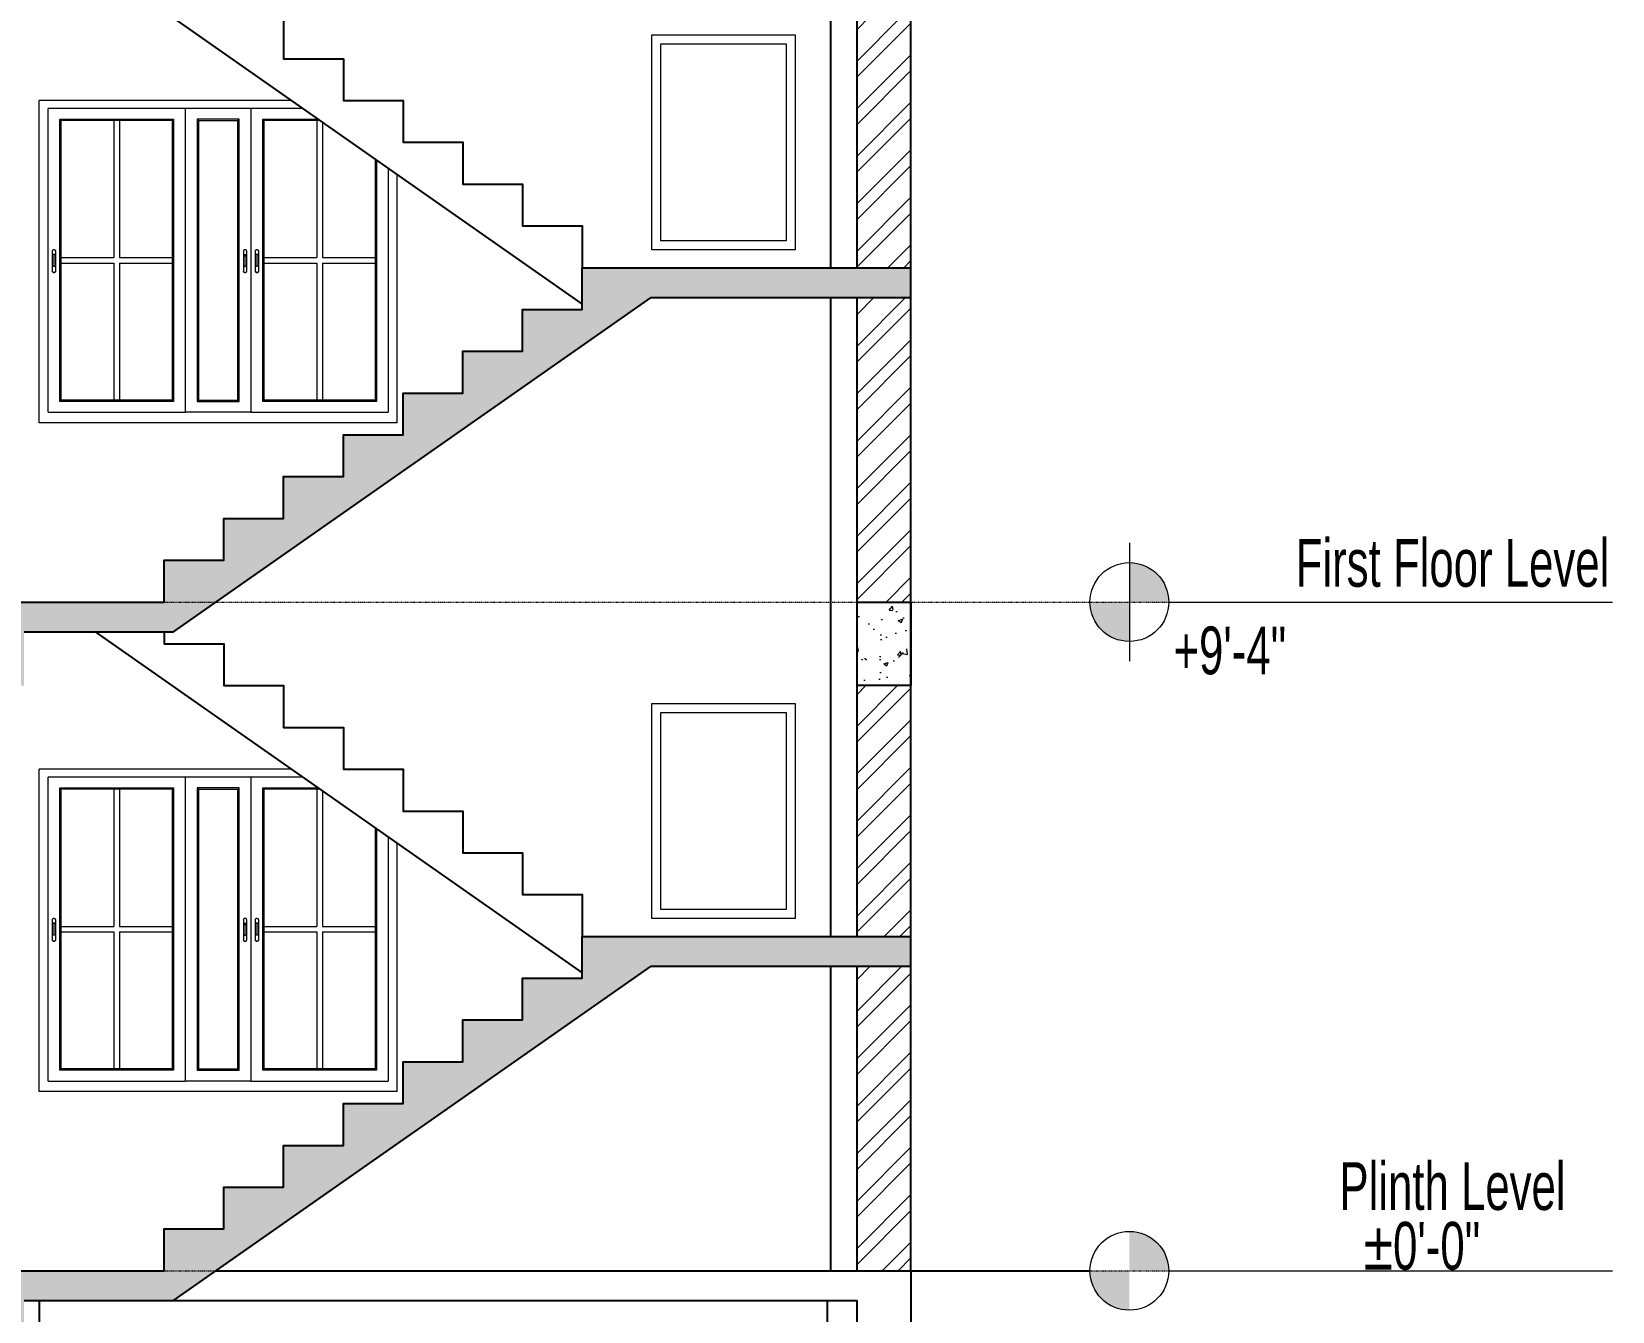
# Model space of a CAD drawing. Header units: inches. Extents: x -10117506 to -5032697, y -6529230 to -3253155.
# Drawn here: x -5057191.5 to -5056926.7, y -3256608.8 to -3256394.5 of the extents above; entities that cross this region are included whole.
import ezdxf

# ---------------------------------------------------------------- set-up
doc = ezdxf.new("R2010")
doc.units = ezdxf.units.IN
doc.header["$LTSCALE"] = 2
doc.header["$MEASUREMENT"] = 0
doc.linetypes.add('ACAD_ISO02W100', pattern=[15, 12, -3])
doc.linetypes.add('CENTER', pattern=[2, 1.25, -0.25, 0.25, -0.25])
doc.layers.get('0').update_dxf_attribs({"linetype": 'CONTINUOUS'})
for name, color, linetype, lineweight in [('Annotate-Bold.w', 187, 'CONTINUOUS', 18), ('Door-Window', 47, 'CONTINUOUS', 15), ('HATCH', 60, 'ACAD_ISO02W100', 13), ('window', 4, 'CONTINUOUS', 13)]:
    doc.layers.add(name, color=color, linetype=linetype, lineweight=lineweight)
doc.styles.add('Arial', font='arial.ttf', dxfattribs={"width": 0.8, "height": 12})
pattern_1 = [(50, (19335.599, 2800.1), (7.172601826, -0.62752135), [0.75, -8.25]), (355, (19335.599, 2800.1), (-1.387513336, 7.521921337), [0.6, -6.6]), (100.45144446, (19336.197, 2800.0476), (5.785088467, 6.89439991), [0.63740192, -7.01142112]), (46.1842, (19335.599, 2802.1), (10.672413307, -1.655192808), [1.125, -12.375]), (96.63563549, (19336.489, 2801.962), (9.346619457, 9.741186008), [0.95610342, -10.5171376]), (351.184164, (19335.599, 2802.1), (9.34661945, 9.741186003), [0.9, -9.90000001]), (21, (19336.599, 2801.6), (5.969070521, -4.0261889067), [0.75, -8.25]), (326, (19336.599, 2801.6), (2.433153319, 7.2515004505), [0.6, -6.6]), (71.45144474, (19337.097, 2801.2644), (8.402223767, 3.225311528), [0.6374019, -7.01142112]), (37.5, (19335.5992, 2800.1), (0.1215985532, 3.3289385383), [0, -6.52, 0, -6.7, 0, -6.625]), (7.5, (19335.5992, 2800.1), (2.6306953744, 3.9441171188), [0, -3.82, 0, -6.37, 0, -2.525]), (327.5, (19333.3692, 2800.1), (5.3382243617, -0.2255487173), [0, -2.5, 0, -7.8, 0, -10.35]), (317.5, (19332.3692, 2800.1), (5.8318616934, 1.0010498233), [0, -3.25, 0, -5.18, 0, -7.35])]
pattern_2 = [(45, (19335.599, 2800.1), (-3.977475644, 3.977475644), []), (45, (19338.251, 2800.1), (-3.977475644, 3.977475644), [])]

msp = doc.modelspace()

# ---------------------------------------------------------------- hatches: boundary and pattern name
at = {"layer": 'Annotate-Bold.w', "ltscale": 0.005}
h = msp.add_hatch(color=256, dxfattribs=at)
h.dxf.hatch_style = 1
h.paths.add_polyline_path([(-5057007.58, -3256483.4), (-5057007.58, -3256490), (-5057000.98, -3256490, 0.414214)])
h.paths.add_polyline_path([(-5057007.58, -3256496.59), (-5057007.58, -3256490), (-5057014.18, -3256490, 0.414214)])
h = msp.add_hatch(color=256, dxfattribs=at)
h.dxf.hatch_style = 1
h.paths.add_polyline_path([(-5057007.58, -3256595.4), (-5057007.58, -3256602), (-5057000.98, -3256602, 0.414214)])
h.paths.add_polyline_path([(-5057007.58, -3256608.59), (-5057007.58, -3256602), (-5057014.18, -3256602, 0.414214)])
at = {"layer": 'Door-Window', "linetype": 'ByBlock'}
h = msp.add_hatch(dxfattribs=at)
h.set_pattern_fill('AR-CONC', color=256)
h.set_pattern_definition(pattern_1)
h.paths.add_polyline_path([(-5057333.21, -3256495), (-5057333.21, -3256504), (-5057324.21, -3256504), (-5057324.21, -3256495), (-5057204.21, -3256495), (-5057201.71, -3256495), (-5057201.71, -3256504), (-5057192.71, -3256504), (-5057192.71, -3256495), (-5057167.67, -3256495), (-5057087.67, -3256439), (-5057044.18, -3256439), (-5057044.18, -3256434), (-5057099.24, -3256434), (-5057099.24, -3256441), (-5057109.24, -3256441), (-5057109.24, -3256448), (-5057119.24, -3256448), (-5057119.24, -3256455), (-5057129.24, -3256455), (-5057129.24, -3256462), (-5057139.24, -3256462), (-5057139.24, -3256469), (-5057149.24, -3256469), (-5057149.24, -3256476), (-5057159.24, -3256476), (-5057159.24, -3256483), (-5057169.24, -3256483), (-5057169.24, -3256490), (-5057204.21, -3256490), (-5057351.21, -3256490), (-5057351.21, -3256495)])
h = msp.add_hatch(dxfattribs=at)
h.set_pattern_fill('AR-CONC', color=256)
h.set_pattern_definition(pattern_1)
h.paths.add_polyline_path([(-5057044.18, -3256490), (-5057053.18, -3256490), (-5057053.18, -3256504), (-5057044.18, -3256504)])
h = msp.add_hatch(dxfattribs=at)
h.set_pattern_fill('AR-CONC', color=256)
h.set_pattern_definition(pattern_1)
h.paths.add_polyline_path([(-5057324.21, -3256607), (-5057201.71, -3256607), (-5057201.71, -3256616), (-5057192.71, -3256616), (-5057192.71, -3256607), (-5057167.67, -3256607), (-5057087.67, -3256551), (-5057044.18, -3256551), (-5057044.18, -3256546), (-5057099.24, -3256546), (-5057099.24, -3256553), (-5057109.24, -3256553), (-5057109.24, -3256560), (-5057119.24, -3256560), (-5057119.24, -3256567), (-5057129.24, -3256567), (-5057129.24, -3256574), (-5057139.24, -3256574), (-5057139.24, -3256581), (-5057149.24, -3256581), (-5057149.24, -3256588), (-5057159.24, -3256588), (-5057159.24, -3256595), (-5057169.24, -3256595), (-5057169.24, -3256602), (-5057333.21, -3256602), (-5057333.21, -3256616), (-5057324.21, -3256616)])
at = {"layer": 'HATCH', "ltscale": 0.01}
h = msp.add_hatch(dxfattribs=at)
h.set_pattern_fill('ANSI32', color=256, scale=15, style=0)
h.set_pattern_definition(pattern_2)
h.paths.add_polyline_path([(-5057044.18, -3256392), (-5057053.2, -3256392), (-5057053.2, -3256434), (-5057044.18, -3256434)])
h = msp.add_hatch(dxfattribs=at)
h.set_pattern_fill('ANSI32', color=256, scale=15, style=0)
h.set_pattern_definition(pattern_2)
h.paths.add_polyline_path([(-5057044.18, -3256439), (-5057053.2, -3256439), (-5057053.2, -3256490), (-5057044.18, -3256490)])
h = msp.add_hatch(dxfattribs=at)
h.set_pattern_fill('ANSI32', color=256, scale=15, style=0)
h.set_pattern_definition(pattern_2)
h.paths.add_polyline_path([(-5057044.18, -3256504), (-5057053.2, -3256504), (-5057053.2, -3256546), (-5057044.18, -3256546)])
h = msp.add_hatch(dxfattribs=at)
h.set_pattern_fill('ANSI32', color=256, scale=15, style=0)
h.set_pattern_definition(pattern_2)
h.paths.add_polyline_path([(-5057044.18, -3256551), (-5057053.2, -3256551), (-5057053.2, -3256602), (-5057044.18, -3256602)])

# ---------------------------------------------------------------- linework, layer by layer
at = {"ltscale": 0.5}
for p, q in [((-5057044.18, -3256602), (-5057044.18, -3256266)), ((-5057057.59, -3256434), (-5057057.59, -3256271)), ((-5057053.2, -3256434), (-5057053.2, -3256271)), ((-5057180.82, -3256383), (-5057099.24, -3256440.1)), ((-5057099.24, -3256434), (-5057044.18, -3256434)), ((-5057167.67, -3256495), (-5057087.67, -3256439)), ((-5057087.67, -3256439), (-5057044.18, -3256439)), ((-5057057.59, -3256546), (-5057057.59, -3256439)), ((-5057053.2, -3256546), (-5057053.2, -3256439)), ((-5057204.21, -3256490), (-5057169.24, -3256490)), ((-5057192.71, -3256495), (-5057167.67, -3256495)), ((-5057180.82, -3256495), (-5057099.24, -3256552.1)), ((-5057099.24, -3256546), (-5057044.18, -3256546)), ((-5057167.67, -3256607), (-5057087.67, -3256551)), ((-5057087.67, -3256551), (-5057044.18, -3256551)), ((-5057057.59, -3256602), (-5057057.59, -3256551)), ((-5057053.2, -3256602), (-5057053.2, -3256551)), ((-5057333.21, -3256602), (-5057169.24, -3256602)), ((-5057160.52, -3256602), (-5057044.18, -3256602)), ((-5057044.18, -3256602), (-5057014.18, -3256602)), ((-5057192.71, -3256607), (-5057053.18, -3256607)), ((-5057190.21, -3256607), (-5057190.21, -3256660)), ((-5057058.18, -3256607), (-5057058.18, -3256660))]:
    msp.add_line(p, q, dxfattribs=at)
for points in [[(-5057169.24, -3256378), (-5057169.24, -3256385), (-5057159.24, -3256385), (-5057159.24, -3256392), (-5057149.24, -3256392), (-5057149.24, -3256399), (-5057139.24, -3256399), (-5057139.24, -3256406), (-5057129.24, -3256406), (-5057129.24, -3256413), (-5057119.24, -3256413), (-5057119.24, -3256420), (-5057109.24, -3256420), (-5057109.24, -3256427), (-5057099.24, -3256427), (-5057099.24, -3256434)], [(-5057169.24, -3256490), (-5057169.24, -3256483), (-5057159.24, -3256483), (-5057159.24, -3256476), (-5057149.24, -3256476), (-5057149.24, -3256469), (-5057139.24, -3256469), (-5057139.24, -3256462), (-5057129.24, -3256462), (-5057129.24, -3256455), (-5057119.24, -3256455), (-5057119.24, -3256448), (-5057109.24, -3256448), (-5057109.24, -3256441), (-5057099.24, -3256441), (-5057099.24, -3256434)], [(-5057169.24, -3256495), (-5057169.24, -3256497), (-5057159.24, -3256497), (-5057159.24, -3256504), (-5057149.24, -3256504), (-5057149.24, -3256511), (-5057139.24, -3256511), (-5057139.24, -3256518), (-5057129.24, -3256518), (-5057129.24, -3256525), (-5057119.24, -3256525), (-5057119.24, -3256532), (-5057109.24, -3256532), (-5057109.24, -3256539), (-5057099.24, -3256539), (-5057099.24, -3256546)], [(-5057169.24, -3256602), (-5057169.24, -3256595), (-5057159.24, -3256595), (-5057159.24, -3256588), (-5057149.24, -3256588), (-5057149.24, -3256581), (-5057139.24, -3256581), (-5057139.24, -3256574), (-5057129.24, -3256574), (-5057129.24, -3256567), (-5057119.24, -3256567), (-5057119.24, -3256560), (-5057109.24, -3256560), (-5057109.24, -3256553), (-5057099.24, -3256553), (-5057099.24, -3256546)], [(-5057053.18, -3256602), (-5057044.18, -3256602), (-5057044.18, -3256616), (-5057053.18, -3256616), (-5057053.18, -3256607)]]:
    msp.add_lwpolyline(points, dxfattribs=at)
msp.add_lwpolyline([(-5057053.18, -3256490), (-5057044.18, -3256490), (-5057044.18, -3256504), (-5057053.18, -3256504)], close=True, dxfattribs=at)
at = {"layer": 'Annotate-Bold.w', "ltscale": 0.005}
msp.add_line((-5057007.57, -3256480.09), (-5057007.57, -3256499.88), dxfattribs=at)
at = {"layer": 'Annotate-Bold.w', "linetype": 'CENTER', "ltscale": 0.01}
for p, q in [((-5057389.75, -3256490), (-5057000.98, -3256490)), ((-5057389.75, -3256602), (-5057000.98, -3256602))]:
    msp.add_line(p, q, dxfattribs=at)
at = {"layer": 'Annotate-Bold.w'}
for p, q in [((-5057000.98, -3256490), (-5056926.67, -3256490)), ((-5057000.98, -3256602), (-5056926.67, -3256602))]:
    msp.add_line(p, q, dxfattribs=at)
at = {"layer": 'Annotate-Bold.w', "ltscale": 0.005}
for centre in [(-5057007.58, -3256490), (-5057007.58, -3256602)]:
    msp.add_circle(centre, 6.6, dxfattribs=at)
at = {"layer": 'window'}
for p, q in [((-5057190.21, -3256460), (-5057190.21, -3256406)), ((-5057147.96, -3256406), (-5057190.21, -3256406)), ((-5057188.71, -3256458.22), (-5057188.71, -3256407.33)), ((-5057146.06, -3256407.33), (-5057188.71, -3256407.33)), ((-5057165.71, -3256407.33), (-5057165.71, -3256458.22)), ((-5057154.71, -3256407.33), (-5057154.71, -3256458.22)), ((-5057186.74, -3256456.42), (-5057186.74, -3256409.13)), ((-5057186.74, -3256409.13), (-5057167.67, -3256409.13)), ((-5057186.5, -3256409.35), (-5057186.74, -3256409.13)), ((-5057186.5, -3256456.2), (-5057186.5, -3256409.35)), ((-5057167.92, -3256409.35), (-5057186.5, -3256409.35)), ((-5057177.7, -3256409.35), (-5057177.7, -3256432.32)), ((-5057176.72, -3256409.35), (-5057176.72, -3256432.32)), ((-5057167.92, -3256409.35), (-5057167.67, -3256409.13)), ((-5057167.92, -3256409.35), (-5057167.92, -3256456.2)), ((-5057167.67, -3256409.13), (-5057167.67, -3256456.42)), ((-5057156.67, -3256409.13), (-5057163.74, -3256409.13)), ((-5057163.74, -3256409.13), (-5057163.74, -3256456.42)), ((-5057163.5, -3256409.35), (-5057163.74, -3256409.13)), ((-5057163.5, -3256409.35), (-5057163.5, -3256456.2)), ((-5057163.5, -3256409.35), (-5057156.92, -3256409.35)), ((-5057156.92, -3256409.35), (-5057156.67, -3256409.13)), ((-5057156.92, -3256456.2), (-5057156.92, -3256409.35)), ((-5057156.67, -3256456.42), (-5057156.67, -3256409.13)), ((-5057152.74, -3256456.42), (-5057152.74, -3256409.13)), ((-5057152.74, -3256409.13), (-5057143.49, -3256409.13)), ((-5057152.5, -3256409.35), (-5057152.74, -3256409.13)), ((-5057152.5, -3256456.2), (-5057152.5, -3256409.35)), ((-5057143.17, -3256409.35), (-5057152.5, -3256409.35)), ((-5057143.7, -3256409.35), (-5057143.7, -3256432.32)), ((-5057142.72, -3256409.67), (-5057142.72, -3256432.32)), ((-5057133.92, -3256415.83), (-5057133.92, -3256456.2)), ((-5057133.67, -3256416), (-5057133.67, -3256456.42)), ((-5057131.71, -3256417.38), (-5057131.71, -3256458.22)), ((-5057130.21, -3256460), (-5057130.21, -3256418.43)), ((-5057187.98, -3256431.17), (-5057187.97, -3256431.14)), ((-5057187.98, -3256431.21), (-5057187.97, -3256431.14)), ((-5057187.98, -3256431.21), (-5057187.98, -3256431.17)), ((-5057187.98, -3256434.6), (-5057187.98, -3256431.21)), ((-5057187.97, -3256431.14), (-5057187.95, -3256431.11)), ((-5057187.95, -3256431.11), (-5057187.93, -3256431.08)), ((-5057187.9, -3256431.05), (-5057187.93, -3256431.08)), ((-5057187.87, -3256431.03), (-5057187.9, -3256431.05)), ((-5057187.88, -3256431.88), (-5057187.89, -3256431.9)), ((-5057187.89, -3256431.9), (-5057187.89, -3256431.93)), ((-5057187.89, -3256431.93), (-5057187.89, -3256433.63)), ((-5057187.87, -3256431.86), (-5057187.88, -3256431.88)), ((-5057187.87, -3256431.03), (-5057187.83, -3256431.01)), ((-5057187.86, -3256431.84), (-5057187.87, -3256431.86)), ((-5057187.84, -3256431.82), (-5057187.86, -3256431.84)), ((-5057187.82, -3256431.81), (-5057187.84, -3256431.82)), ((-5057187.79, -3256431), (-5057187.83, -3256431.01)), ((-5057187.79, -3256431.79), (-5057187.82, -3256431.81)), ((-5057187.75, -3256430.99), (-5057187.79, -3256431)), ((-5057187.77, -3256431.78), (-5057187.79, -3256431.79)), ((-5057187.74, -3256431.78), (-5057187.77, -3256431.78)), ((-5057187.71, -3256430.99), (-5057187.75, -3256430.99)), ((-5057187.71, -3256431.78), (-5057187.74, -3256431.78)), ((-5057187.67, -3256430.99), (-5057187.71, -3256430.99)), ((-5057187.68, -3256431.78), (-5057187.71, -3256431.78)), ((-5057187.65, -3256431.78), (-5057187.68, -3256431.78)), ((-5057187.67, -3256430.99), (-5057187.63, -3256431)), ((-5057187.63, -3256431.79), (-5057187.65, -3256431.78)), ((-5057187.63, -3256431), (-5057187.59, -3256431.01)), ((-5057187.6, -3256431.81), (-5057187.63, -3256431.79)), ((-5057187.58, -3256431.82), (-5057187.6, -3256431.81)), ((-5057187.59, -3256431.01), (-5057187.55, -3256431.03)), ((-5057187.56, -3256431.84), (-5057187.58, -3256431.82)), ((-5057187.55, -3256431.86), (-5057187.56, -3256431.84)), ((-5057187.55, -3256431.03), (-5057187.52, -3256431.05)), ((-5057187.54, -3256431.88), (-5057187.55, -3256431.86)), ((-5057187.53, -3256431.9), (-5057187.54, -3256431.88)), ((-5057187.53, -3256431.93), (-5057187.53, -3256431.9)), ((-5057187.53, -3256433.63), (-5057187.53, -3256431.93)), ((-5057187.52, -3256431.05), (-5057187.49, -3256431.08)), ((-5057187.47, -3256431.11), (-5057187.49, -3256431.08)), ((-5057187.45, -3256431.14), (-5057187.47, -3256431.11)), ((-5057187.44, -3256431.17), (-5057187.45, -3256431.14)), ((-5057187.44, -3256431.17), (-5057187.44, -3256431.21)), ((-5057187.44, -3256431.21), (-5057187.44, -3256434.6)), ((-5057155.96, -3256431.14), (-5057155.97, -3256431.17)), ((-5057155.97, -3256431.17), (-5057155.97, -3256431.21)), ((-5057155.97, -3256431.21), (-5057155.97, -3256434.6)), ((-5057155.94, -3256431.11), (-5057155.96, -3256431.14)), ((-5057155.92, -3256431.08), (-5057155.94, -3256431.11)), ((-5057155.89, -3256431.05), (-5057155.92, -3256431.08)), ((-5057155.86, -3256431.03), (-5057155.89, -3256431.05)), ((-5057155.88, -3256431.9), (-5057155.87, -3256431.88)), ((-5057155.88, -3256431.93), (-5057155.88, -3256431.9)), ((-5057155.88, -3256432.17), (-5057155.88, -3256431.93)), ((-5057155.88, -3256432.15), (-5057155.87, -3256432.13)), ((-5057155.88, -3256432.17), (-5057155.88, -3256432.15)), ((-5057155.88, -3256433.63), (-5057155.88, -3256432.17)), ((-5057155.87, -3256431.88), (-5057155.86, -3256431.86)), ((-5057155.87, -3256432.13), (-5057155.86, -3256432.11)), ((-5057155.82, -3256431.01), (-5057155.86, -3256431.03)), ((-5057155.86, -3256431.86), (-5057155.85, -3256431.84)), ((-5057155.86, -3256432.11), (-5057155.85, -3256432.09)), ((-5057155.85, -3256431.84), (-5057155.83, -3256431.82)), ((-5057155.85, -3256432.09), (-5057155.83, -3256432.07)), ((-5057155.83, -3256431.82), (-5057155.81, -3256431.81)), ((-5057155.83, -3256432.07), (-5057155.81, -3256432.05)), ((-5057155.79, -3256431), (-5057155.82, -3256431.01)), ((-5057155.81, -3256431.81), (-5057155.78, -3256431.79)), ((-5057155.81, -3256432.05), (-5057155.78, -3256432.04)), ((-5057155.74, -3256430.99), (-5057155.79, -3256431)), ((-5057155.78, -3256431.79), (-5057155.76, -3256431.78)), ((-5057155.78, -3256432.04), (-5057155.76, -3256432.03)), ((-5057155.76, -3256431.78), (-5057155.73, -3256431.78)), ((-5057155.76, -3256432.03), (-5057155.73, -3256432.03)), ((-5057155.7, -3256430.99), (-5057155.74, -3256430.99)), ((-5057155.73, -3256431.78), (-5057155.7, -3256431.78)), ((-5057155.73, -3256432.03), (-5057155.7, -3256432.03)), ((-5057155.66, -3256430.99), (-5057155.7, -3256430.99)), ((-5057155.7, -3256431.78), (-5057155.67, -3256431.78)), ((-5057155.7, -3256432.03), (-5057155.67, -3256432.03)), ((-5057155.67, -3256431.78), (-5057155.65, -3256431.78)), ((-5057155.67, -3256432.03), (-5057155.65, -3256432.03)), ((-5057155.62, -3256431), (-5057155.66, -3256430.99)), ((-5057155.65, -3256431.78), (-5057155.62, -3256431.79)), ((-5057155.65, -3256432.03), (-5057155.62, -3256432.04)), ((-5057155.58, -3256431.01), (-5057155.62, -3256431)), ((-5057155.62, -3256431.79), (-5057155.6, -3256431.81)), ((-5057155.62, -3256432.04), (-5057155.6, -3256432.05)), ((-5057155.6, -3256431.81), (-5057155.57, -3256431.82)), ((-5057155.6, -3256432.05), (-5057155.57, -3256432.07)), ((-5057155.54, -3256431.03), (-5057155.58, -3256431.01)), ((-5057155.57, -3256431.82), (-5057155.56, -3256431.84)), ((-5057155.57, -3256432.07), (-5057155.56, -3256432.09)), ((-5057155.56, -3256431.84), (-5057155.54, -3256431.86)), ((-5057155.56, -3256432.09), (-5057155.54, -3256432.11)), ((-5057155.51, -3256431.05), (-5057155.54, -3256431.03)), ((-5057155.54, -3256431.86), (-5057155.53, -3256431.88)), ((-5057155.54, -3256432.11), (-5057155.53, -3256432.13)), ((-5057155.53, -3256431.88), (-5057155.52, -3256431.9)), ((-5057155.53, -3256432.13), (-5057155.52, -3256432.15)), ((-5057155.52, -3256431.9), (-5057155.52, -3256431.93)), ((-5057155.52, -3256433.63), (-5057155.52, -3256431.93)), ((-5057155.52, -3256432.15), (-5057155.52, -3256432.17)), ((-5057155.48, -3256431.08), (-5057155.51, -3256431.05)), ((-5057155.46, -3256431.11), (-5057155.48, -3256431.08)), ((-5057155.45, -3256431.14), (-5057155.46, -3256431.11)), ((-5057155.44, -3256431.17), (-5057155.45, -3256431.14)), ((-5057155.43, -3256431.21), (-5057155.45, -3256431.14)), ((-5057155.43, -3256431.21), (-5057155.44, -3256431.17)), ((-5057155.43, -3256434.6), (-5057155.43, -3256431.21)), ((-5057153.98, -3256431.17), (-5057153.97, -3256431.14)), ((-5057153.98, -3256431.21), (-5057153.97, -3256431.14)), ((-5057153.98, -3256431.21), (-5057153.98, -3256431.17)), ((-5057153.98, -3256434.6), (-5057153.98, -3256431.21)), ((-5057153.97, -3256431.14), (-5057153.95, -3256431.11)), ((-5057153.95, -3256431.11), (-5057153.93, -3256431.08)), ((-5057153.9, -3256431.05), (-5057153.93, -3256431.08)), ((-5057153.87, -3256431.03), (-5057153.9, -3256431.05)), ((-5057153.88, -3256431.88), (-5057153.89, -3256431.9)), ((-5057153.89, -3256431.9), (-5057153.89, -3256431.93)), ((-5057153.89, -3256431.93), (-5057153.89, -3256433.63)), ((-5057153.87, -3256431.86), (-5057153.88, -3256431.88)), ((-5057153.87, -3256431.03), (-5057153.83, -3256431.01)), ((-5057153.86, -3256431.84), (-5057153.87, -3256431.86)), ((-5057153.84, -3256431.82), (-5057153.86, -3256431.84)), ((-5057153.82, -3256431.81), (-5057153.84, -3256431.82)), ((-5057153.79, -3256431), (-5057153.83, -3256431.01)), ((-5057153.79, -3256431.79), (-5057153.82, -3256431.81)), ((-5057153.75, -3256430.99), (-5057153.79, -3256431)), ((-5057153.77, -3256431.78), (-5057153.79, -3256431.79)), ((-5057153.74, -3256431.78), (-5057153.77, -3256431.78)), ((-5057153.71, -3256430.99), (-5057153.75, -3256430.99)), ((-5057153.71, -3256431.78), (-5057153.74, -3256431.78)), ((-5057153.67, -3256430.99), (-5057153.71, -3256430.99)), ((-5057153.68, -3256431.78), (-5057153.71, -3256431.78)), ((-5057153.65, -3256431.78), (-5057153.68, -3256431.78)), ((-5057153.67, -3256430.99), (-5057153.63, -3256431)), ((-5057153.63, -3256431.79), (-5057153.65, -3256431.78)), ((-5057153.63, -3256431), (-5057153.59, -3256431.01)), ((-5057153.6, -3256431.81), (-5057153.63, -3256431.79)), ((-5057153.58, -3256431.82), (-5057153.6, -3256431.81)), ((-5057153.59, -3256431.01), (-5057153.55, -3256431.03)), ((-5057153.56, -3256431.84), (-5057153.58, -3256431.82)), ((-5057153.55, -3256431.86), (-5057153.56, -3256431.84)), ((-5057153.55, -3256431.03), (-5057153.52, -3256431.05)), ((-5057153.54, -3256431.88), (-5057153.55, -3256431.86)), ((-5057153.53, -3256431.9), (-5057153.54, -3256431.88)), ((-5057153.53, -3256431.93), (-5057153.53, -3256431.9)), ((-5057153.53, -3256433.63), (-5057153.53, -3256431.93)), ((-5057153.52, -3256431.05), (-5057153.49, -3256431.08)), ((-5057153.47, -3256431.11), (-5057153.49, -3256431.08)), ((-5057153.45, -3256431.14), (-5057153.47, -3256431.11)), ((-5057153.44, -3256431.17), (-5057153.45, -3256431.14)), ((-5057153.44, -3256431.17), (-5057153.44, -3256431.21)), ((-5057153.44, -3256431.21), (-5057153.44, -3256434.6)), ((-5057187.98, -3256434.63), (-5057187.98, -3256434.6)), ((-5057187.97, -3256434.67), (-5057187.98, -3256434.63)), ((-5057187.97, -3256434.67), (-5057187.95, -3256434.7)), ((-5057187.95, -3256434.7), (-5057187.93, -3256434.73)), ((-5057187.93, -3256434.73), (-5057187.9, -3256434.75)), ((-5057187.87, -3256434.78), (-5057187.9, -3256434.75)), ((-5057187.89, -3256433.66), (-5057187.89, -3256433.63)), ((-5057187.88, -3256433.68), (-5057187.89, -3256433.66)), ((-5057187.87, -3256433.7), (-5057187.88, -3256433.68)), ((-5057187.86, -3256433.72), (-5057187.87, -3256433.7)), ((-5057187.83, -3256434.8), (-5057187.87, -3256434.78)), ((-5057187.84, -3256433.74), (-5057187.86, -3256433.72)), ((-5057187.82, -3256433.75), (-5057187.84, -3256433.74)), ((-5057187.83, -3256434.8), (-5057187.79, -3256434.81)), ((-5057187.79, -3256433.76), (-5057187.82, -3256433.75)), ((-5057187.77, -3256433.77), (-5057187.79, -3256433.76)), ((-5057187.75, -3256434.82), (-5057187.79, -3256434.81)), ((-5057187.74, -3256433.78), (-5057187.77, -3256433.77)), ((-5057187.71, -3256434.82), (-5057187.75, -3256434.82)), ((-5057187.71, -3256433.78), (-5057187.74, -3256433.78)), ((-5057187.68, -3256433.78), (-5057187.71, -3256433.78)), ((-5057187.71, -3256434.82), (-5057187.67, -3256434.82)), ((-5057187.65, -3256433.77), (-5057187.68, -3256433.78)), ((-5057187.67, -3256434.82), (-5057187.63, -3256434.81)), ((-5057187.63, -3256433.76), (-5057187.65, -3256433.77)), ((-5057187.6, -3256433.75), (-5057187.63, -3256433.76)), ((-5057187.59, -3256434.8), (-5057187.63, -3256434.81)), ((-5057187.58, -3256433.74), (-5057187.6, -3256433.75)), ((-5057187.55, -3256434.78), (-5057187.59, -3256434.8)), ((-5057187.56, -3256433.72), (-5057187.58, -3256433.74)), ((-5057187.55, -3256433.7), (-5057187.56, -3256433.72)), ((-5057187.54, -3256433.68), (-5057187.55, -3256433.7)), ((-5057187.55, -3256434.78), (-5057187.52, -3256434.75)), ((-5057187.53, -3256433.66), (-5057187.54, -3256433.68)), ((-5057187.53, -3256433.63), (-5057187.53, -3256433.66)), ((-5057187.52, -3256434.75), (-5057187.49, -3256434.73)), ((-5057187.49, -3256434.73), (-5057187.47, -3256434.7)), ((-5057187.45, -3256434.67), (-5057187.47, -3256434.7)), ((-5057187.44, -3256434.6), (-5057187.45, -3256434.67)), ((-5057187.44, -3256434.63), (-5057187.45, -3256434.67)), ((-5057187.44, -3256434.63), (-5057187.44, -3256434.6)), ((-5057186.5, -3256432.32), (-5057177.7, -3256432.32)), ((-5057186.5, -3256433.22), (-5057177.7, -3256433.22)), ((-5057177.7, -3256433.22), (-5057177.7, -3256456.2)), ((-5057176.72, -3256432.32), (-5057167.92, -3256432.32)), ((-5057176.72, -3256433.22), (-5057167.92, -3256433.22)), ((-5057176.72, -3256433.22), (-5057176.72, -3256456.2)), ((-5057155.97, -3256434.63), (-5057155.97, -3256434.6)), ((-5057155.97, -3256434.6), (-5057155.96, -3256434.67)), ((-5057155.97, -3256434.63), (-5057155.96, -3256434.67)), ((-5057155.96, -3256434.67), (-5057155.94, -3256434.7)), ((-5057155.94, -3256434.7), (-5057155.92, -3256434.73)), ((-5057155.92, -3256434.73), (-5057155.89, -3256434.75)), ((-5057155.89, -3256434.75), (-5057155.86, -3256434.78)), ((-5057155.88, -3256433.63), (-5057155.88, -3256433.66)), ((-5057155.88, -3256433.66), (-5057155.87, -3256433.68)), ((-5057155.87, -3256433.68), (-5057155.86, -3256433.7)), ((-5057155.86, -3256433.7), (-5057155.85, -3256433.72)), ((-5057155.86, -3256434.78), (-5057155.82, -3256434.8)), ((-5057155.85, -3256433.72), (-5057155.83, -3256433.74)), ((-5057155.83, -3256433.74), (-5057155.81, -3256433.75)), ((-5057155.82, -3256434.8), (-5057155.79, -3256434.81)), ((-5057155.81, -3256433.75), (-5057155.78, -3256433.76)), ((-5057155.79, -3256434.81), (-5057155.74, -3256434.82)), ((-5057155.78, -3256433.76), (-5057155.76, -3256433.77)), ((-5057155.76, -3256433.77), (-5057155.73, -3256433.78)), ((-5057155.74, -3256434.82), (-5057155.7, -3256434.82)), ((-5057155.73, -3256433.78), (-5057155.7, -3256433.78)), ((-5057155.7, -3256433.78), (-5057155.67, -3256433.78)), ((-5057155.7, -3256434.82), (-5057155.66, -3256434.82)), ((-5057155.67, -3256433.78), (-5057155.65, -3256433.77)), ((-5057155.66, -3256434.82), (-5057155.62, -3256434.81)), ((-5057155.65, -3256433.77), (-5057155.62, -3256433.76)), ((-5057155.62, -3256433.76), (-5057155.6, -3256433.75)), ((-5057155.62, -3256434.81), (-5057155.58, -3256434.8)), ((-5057155.6, -3256433.75), (-5057155.57, -3256433.74)), ((-5057155.58, -3256434.8), (-5057155.54, -3256434.78)), ((-5057155.57, -3256433.74), (-5057155.56, -3256433.72)), ((-5057155.56, -3256433.72), (-5057155.54, -3256433.7)), ((-5057155.54, -3256433.7), (-5057155.53, -3256433.68)), ((-5057155.54, -3256434.78), (-5057155.51, -3256434.75)), ((-5057155.53, -3256433.68), (-5057155.52, -3256433.66)), ((-5057155.52, -3256433.66), (-5057155.52, -3256433.63)), ((-5057155.51, -3256434.75), (-5057155.48, -3256434.73)), ((-5057155.48, -3256434.73), (-5057155.46, -3256434.7)), ((-5057155.46, -3256434.7), (-5057155.45, -3256434.67)), ((-5057155.45, -3256434.67), (-5057155.44, -3256434.63)), ((-5057155.44, -3256434.63), (-5057155.43, -3256434.6)), ((-5057153.98, -3256434.63), (-5057153.98, -3256434.6)), ((-5057153.97, -3256434.67), (-5057153.98, -3256434.63)), ((-5057153.97, -3256434.67), (-5057153.95, -3256434.7)), ((-5057153.95, -3256434.7), (-5057153.93, -3256434.73)), ((-5057153.93, -3256434.73), (-5057153.9, -3256434.75)), ((-5057153.87, -3256434.78), (-5057153.9, -3256434.75)), ((-5057153.89, -3256433.66), (-5057153.89, -3256433.63)), ((-5057153.88, -3256433.68), (-5057153.89, -3256433.66)), ((-5057153.87, -3256433.7), (-5057153.88, -3256433.68)), ((-5057153.86, -3256433.72), (-5057153.87, -3256433.7)), ((-5057153.83, -3256434.8), (-5057153.87, -3256434.78)), ((-5057153.84, -3256433.74), (-5057153.86, -3256433.72)), ((-5057153.82, -3256433.75), (-5057153.84, -3256433.74)), ((-5057153.83, -3256434.8), (-5057153.79, -3256434.81)), ((-5057153.79, -3256433.76), (-5057153.82, -3256433.75)), ((-5057153.77, -3256433.77), (-5057153.79, -3256433.76)), ((-5057153.75, -3256434.82), (-5057153.79, -3256434.81)), ((-5057153.74, -3256433.78), (-5057153.77, -3256433.77)), ((-5057153.71, -3256434.82), (-5057153.75, -3256434.82)), ((-5057153.71, -3256433.78), (-5057153.74, -3256433.78)), ((-5057153.68, -3256433.78), (-5057153.71, -3256433.78)), ((-5057153.71, -3256434.82), (-5057153.67, -3256434.82)), ((-5057153.65, -3256433.77), (-5057153.68, -3256433.78)), ((-5057153.67, -3256434.82), (-5057153.63, -3256434.81)), ((-5057153.63, -3256433.76), (-5057153.65, -3256433.77)), ((-5057153.6, -3256433.75), (-5057153.63, -3256433.76)), ((-5057153.59, -3256434.8), (-5057153.63, -3256434.81)), ((-5057153.58, -3256433.74), (-5057153.6, -3256433.75)), ((-5057153.55, -3256434.78), (-5057153.59, -3256434.8)), ((-5057153.56, -3256433.72), (-5057153.58, -3256433.74)), ((-5057153.55, -3256433.7), (-5057153.56, -3256433.72)), ((-5057153.54, -3256433.68), (-5057153.55, -3256433.7)), ((-5057153.55, -3256434.78), (-5057153.52, -3256434.75)), ((-5057153.53, -3256433.66), (-5057153.54, -3256433.68)), ((-5057153.53, -3256433.63), (-5057153.53, -3256433.66)), ((-5057153.52, -3256434.75), (-5057153.49, -3256434.73)), ((-5057153.49, -3256434.73), (-5057153.47, -3256434.7)), ((-5057153.45, -3256434.67), (-5057153.47, -3256434.7)), ((-5057153.44, -3256434.6), (-5057153.45, -3256434.67)), ((-5057153.44, -3256434.63), (-5057153.45, -3256434.67)), ((-5057153.44, -3256434.63), (-5057153.44, -3256434.6)), ((-5057152.5, -3256432.32), (-5057143.7, -3256432.32)), ((-5057152.5, -3256433.22), (-5057143.7, -3256433.22)), ((-5057143.7, -3256433.22), (-5057143.7, -3256456.2)), ((-5057142.72, -3256432.32), (-5057133.92, -3256432.32)), ((-5057142.72, -3256433.22), (-5057133.92, -3256433.22)), ((-5057142.72, -3256433.22), (-5057142.72, -3256456.2)), ((-5057188.71, -3256458.22), (-5057165.71, -3256458.22)), ((-5057186.74, -3256456.42), (-5057186.5, -3256456.2)), ((-5057167.67, -3256456.42), (-5057186.74, -3256456.42)), ((-5057167.92, -3256456.2), (-5057186.5, -3256456.2)), ((-5057167.92, -3256456.2), (-5057167.67, -3256456.42)), ((-5057154.71, -3256458.22), (-5057165.71, -3256458.22)), ((-5057163.5, -3256456.2), (-5057163.74, -3256456.42)), ((-5057163.74, -3256456.42), (-5057156.67, -3256456.42)), ((-5057163.5, -3256456.2), (-5057156.92, -3256456.2)), ((-5057156.67, -3256456.42), (-5057156.92, -3256456.2)), ((-5057154.71, -3256458.22), (-5057131.71, -3256458.22)), ((-5057152.74, -3256456.42), (-5057152.5, -3256456.2)), ((-5057133.67, -3256456.42), (-5057152.74, -3256456.42)), ((-5057133.92, -3256456.2), (-5057152.5, -3256456.2)), ((-5057133.92, -3256456.2), (-5057133.67, -3256456.42)), ((-5057130.21, -3256460), (-5057190.21, -3256460)), ((-5057190.21, -3256572), (-5057190.21, -3256518)), ((-5057147.96, -3256518), (-5057190.21, -3256518)), ((-5057188.71, -3256570.22), (-5057188.71, -3256519.33)), ((-5057146.06, -3256519.33), (-5057188.71, -3256519.33)), ((-5057165.71, -3256519.33), (-5057165.71, -3256570.22)), ((-5057154.71, -3256519.33), (-5057154.71, -3256570.22)), ((-5057186.74, -3256568.42), (-5057186.74, -3256521.13)), ((-5057186.74, -3256521.13), (-5057167.67, -3256521.13)), ((-5057186.5, -3256521.35), (-5057186.74, -3256521.13)), ((-5057186.5, -3256568.2), (-5057186.5, -3256521.35)), ((-5057167.92, -3256521.35), (-5057186.5, -3256521.35)), ((-5057177.7, -3256521.35), (-5057177.7, -3256544.32)), ((-5057176.72, -3256521.35), (-5057176.72, -3256544.32)), ((-5057167.92, -3256521.35), (-5057167.67, -3256521.13)), ((-5057167.92, -3256521.35), (-5057167.92, -3256568.2)), ((-5057167.67, -3256521.13), (-5057167.67, -3256568.42)), ((-5057156.67, -3256521.13), (-5057163.74, -3256521.13)), ((-5057163.74, -3256521.13), (-5057163.74, -3256568.42)), ((-5057163.5, -3256521.35), (-5057163.74, -3256521.13)), ((-5057163.5, -3256521.35), (-5057163.5, -3256568.2)), ((-5057163.5, -3256521.35), (-5057156.92, -3256521.35)), ((-5057156.92, -3256521.35), (-5057156.67, -3256521.13)), ((-5057156.92, -3256568.2), (-5057156.92, -3256521.35)), ((-5057156.67, -3256568.42), (-5057156.67, -3256521.13)), ((-5057152.74, -3256568.42), (-5057152.74, -3256521.13)), ((-5057152.74, -3256521.13), (-5057143.49, -3256521.13)), ((-5057152.5, -3256521.35), (-5057152.74, -3256521.13)), ((-5057152.5, -3256568.2), (-5057152.5, -3256521.35)), ((-5057143.17, -3256521.35), (-5057152.5, -3256521.35)), ((-5057143.7, -3256521.35), (-5057143.7, -3256544.32)), ((-5057142.72, -3256521.67), (-5057142.72, -3256544.32)), ((-5057133.92, -3256527.83), (-5057133.92, -3256568.2)), ((-5057133.67, -3256528), (-5057133.67, -3256568.42)), ((-5057131.71, -3256529.38), (-5057131.71, -3256570.22)), ((-5057130.21, -3256572), (-5057130.21, -3256530.43)), ((-5057187.98, -3256543.17), (-5057187.97, -3256543.14)), ((-5057187.98, -3256543.21), (-5057187.97, -3256543.14)), ((-5057187.98, -3256543.21), (-5057187.98, -3256543.17)), ((-5057187.98, -3256546.6), (-5057187.98, -3256543.21)), ((-5057187.97, -3256543.14), (-5057187.95, -3256543.11)), ((-5057187.95, -3256543.11), (-5057187.93, -3256543.08)), ((-5057187.9, -3256543.05), (-5057187.93, -3256543.08)), ((-5057187.87, -3256543.03), (-5057187.9, -3256543.05)), ((-5057187.87, -3256543.03), (-5057187.83, -3256543.01)), ((-5057187.79, -3256543), (-5057187.83, -3256543.01)), ((-5057187.75, -3256542.99), (-5057187.79, -3256543)), ((-5057187.71, -3256542.99), (-5057187.75, -3256542.99)), ((-5057187.67, -3256542.99), (-5057187.71, -3256542.99)), ((-5057187.67, -3256542.99), (-5057187.63, -3256543)), ((-5057187.63, -3256543), (-5057187.59, -3256543.01)), ((-5057187.59, -3256543.01), (-5057187.55, -3256543.03)), ((-5057187.55, -3256543.03), (-5057187.52, -3256543.05)), ((-5057187.52, -3256543.05), (-5057187.49, -3256543.08)), ((-5057187.47, -3256543.11), (-5057187.49, -3256543.08)), ((-5057187.45, -3256543.14), (-5057187.47, -3256543.11)), ((-5057187.44, -3256543.17), (-5057187.45, -3256543.14)), ((-5057187.44, -3256543.17), (-5057187.44, -3256543.21)), ((-5057187.44, -3256543.21), (-5057187.44, -3256546.6)), ((-5057155.96, -3256543.14), (-5057155.97, -3256543.17)), ((-5057155.97, -3256543.17), (-5057155.97, -3256543.21)), ((-5057155.97, -3256543.21), (-5057155.97, -3256546.6)), ((-5057155.94, -3256543.11), (-5057155.96, -3256543.14)), ((-5057155.92, -3256543.08), (-5057155.94, -3256543.11)), ((-5057155.89, -3256543.05), (-5057155.92, -3256543.08)), ((-5057155.86, -3256543.03), (-5057155.89, -3256543.05)), ((-5057155.82, -3256543.01), (-5057155.86, -3256543.03)), ((-5057155.79, -3256543), (-5057155.82, -3256543.01)), ((-5057155.74, -3256542.99), (-5057155.79, -3256543)), ((-5057155.7, -3256542.99), (-5057155.74, -3256542.99)), ((-5057155.66, -3256542.99), (-5057155.7, -3256542.99)), ((-5057155.62, -3256543), (-5057155.66, -3256542.99)), ((-5057155.58, -3256543.01), (-5057155.62, -3256543)), ((-5057155.54, -3256543.03), (-5057155.58, -3256543.01)), ((-5057155.51, -3256543.05), (-5057155.54, -3256543.03)), ((-5057155.48, -3256543.08), (-5057155.51, -3256543.05)), ((-5057155.46, -3256543.11), (-5057155.48, -3256543.08)), ((-5057155.45, -3256543.14), (-5057155.46, -3256543.11)), ((-5057155.44, -3256543.17), (-5057155.45, -3256543.14)), ((-5057155.43, -3256543.21), (-5057155.45, -3256543.14)), ((-5057155.43, -3256543.21), (-5057155.44, -3256543.17)), ((-5057155.43, -3256546.6), (-5057155.43, -3256543.21)), ((-5057153.98, -3256543.17), (-5057153.97, -3256543.14)), ((-5057153.98, -3256543.21), (-5057153.97, -3256543.14)), ((-5057153.98, -3256543.21), (-5057153.98, -3256543.17)), ((-5057153.98, -3256546.6), (-5057153.98, -3256543.21)), ((-5057153.97, -3256543.14), (-5057153.95, -3256543.11)), ((-5057153.95, -3256543.11), (-5057153.93, -3256543.08)), ((-5057153.9, -3256543.05), (-5057153.93, -3256543.08)), ((-5057153.87, -3256543.03), (-5057153.9, -3256543.05)), ((-5057153.87, -3256543.03), (-5057153.83, -3256543.01)), ((-5057153.79, -3256543), (-5057153.83, -3256543.01)), ((-5057153.75, -3256542.99), (-5057153.79, -3256543)), ((-5057153.71, -3256542.99), (-5057153.75, -3256542.99)), ((-5057153.67, -3256542.99), (-5057153.71, -3256542.99)), ((-5057153.67, -3256542.99), (-5057153.63, -3256543)), ((-5057153.63, -3256543), (-5057153.59, -3256543.01)), ((-5057153.59, -3256543.01), (-5057153.55, -3256543.03)), ((-5057153.55, -3256543.03), (-5057153.52, -3256543.05)), ((-5057153.52, -3256543.05), (-5057153.49, -3256543.08)), ((-5057153.47, -3256543.11), (-5057153.49, -3256543.08)), ((-5057153.45, -3256543.14), (-5057153.47, -3256543.11)), ((-5057153.44, -3256543.17), (-5057153.45, -3256543.14)), ((-5057153.44, -3256543.17), (-5057153.44, -3256543.21)), ((-5057153.44, -3256543.21), (-5057153.44, -3256546.6)), ((-5057187.88, -3256543.88), (-5057187.89, -3256543.9)), ((-5057187.89, -3256543.9), (-5057187.89, -3256543.93)), ((-5057187.89, -3256543.93), (-5057187.89, -3256545.63)), ((-5057187.89, -3256545.66), (-5057187.89, -3256545.63)), ((-5057187.88, -3256545.68), (-5057187.89, -3256545.66)), ((-5057187.87, -3256543.86), (-5057187.88, -3256543.88)), ((-5057187.87, -3256545.7), (-5057187.88, -3256545.68)), ((-5057187.86, -3256543.84), (-5057187.87, -3256543.86)), ((-5057187.86, -3256545.72), (-5057187.87, -3256545.7)), ((-5057187.84, -3256543.82), (-5057187.86, -3256543.84)), ((-5057187.84, -3256545.74), (-5057187.86, -3256545.72)), ((-5057187.82, -3256543.81), (-5057187.84, -3256543.82)), ((-5057187.82, -3256545.75), (-5057187.84, -3256545.74)), ((-5057187.79, -3256543.79), (-5057187.82, -3256543.81)), ((-5057187.79, -3256545.76), (-5057187.82, -3256545.75)), ((-5057187.77, -3256543.78), (-5057187.79, -3256543.79)), ((-5057187.77, -3256545.77), (-5057187.79, -3256545.76)), ((-5057187.74, -3256543.78), (-5057187.77, -3256543.78)), ((-5057187.74, -3256545.78), (-5057187.77, -3256545.77)), ((-5057187.71, -3256543.78), (-5057187.74, -3256543.78)), ((-5057187.71, -3256545.78), (-5057187.74, -3256545.78)), ((-5057187.68, -3256543.78), (-5057187.71, -3256543.78)), ((-5057187.68, -3256545.78), (-5057187.71, -3256545.78)), ((-5057187.65, -3256543.78), (-5057187.68, -3256543.78)), ((-5057187.65, -3256545.77), (-5057187.68, -3256545.78)), ((-5057187.63, -3256543.79), (-5057187.65, -3256543.78)), ((-5057187.63, -3256545.76), (-5057187.65, -3256545.77)), ((-5057187.6, -3256543.81), (-5057187.63, -3256543.79)), ((-5057187.6, -3256545.75), (-5057187.63, -3256545.76)), ((-5057187.58, -3256543.82), (-5057187.6, -3256543.81)), ((-5057187.58, -3256545.74), (-5057187.6, -3256545.75)), ((-5057187.56, -3256543.84), (-5057187.58, -3256543.82)), ((-5057187.56, -3256545.72), (-5057187.58, -3256545.74)), ((-5057187.55, -3256543.86), (-5057187.56, -3256543.84)), ((-5057187.55, -3256545.7), (-5057187.56, -3256545.72)), ((-5057187.54, -3256543.88), (-5057187.55, -3256543.86)), ((-5057187.54, -3256545.68), (-5057187.55, -3256545.7)), ((-5057187.53, -3256543.9), (-5057187.54, -3256543.88)), ((-5057187.53, -3256545.66), (-5057187.54, -3256545.68)), ((-5057187.53, -3256543.93), (-5057187.53, -3256543.9)), ((-5057187.53, -3256545.63), (-5057187.53, -3256543.93)), ((-5057187.53, -3256545.63), (-5057187.53, -3256545.66)), ((-5057186.5, -3256544.32), (-5057177.7, -3256544.32)), ((-5057186.5, -3256545.22), (-5057177.7, -3256545.22)), ((-5057177.7, -3256545.22), (-5057177.7, -3256568.2)), ((-5057176.72, -3256544.32), (-5057167.92, -3256544.32)), ((-5057176.72, -3256545.22), (-5057167.92, -3256545.22)), ((-5057176.72, -3256545.22), (-5057176.72, -3256568.2)), ((-5057155.88, -3256543.9), (-5057155.87, -3256543.88)), ((-5057155.88, -3256543.93), (-5057155.88, -3256543.9)), ((-5057155.88, -3256544.17), (-5057155.88, -3256543.93)), ((-5057155.88, -3256544.15), (-5057155.87, -3256544.13)), ((-5057155.88, -3256544.17), (-5057155.88, -3256544.15)), ((-5057155.88, -3256545.63), (-5057155.88, -3256544.17)), ((-5057155.88, -3256545.63), (-5057155.88, -3256545.66)), ((-5057155.88, -3256545.66), (-5057155.87, -3256545.68)), ((-5057155.87, -3256543.88), (-5057155.86, -3256543.86)), ((-5057155.87, -3256544.13), (-5057155.86, -3256544.11)), ((-5057155.87, -3256545.68), (-5057155.86, -3256545.7)), ((-5057155.86, -3256543.86), (-5057155.85, -3256543.84)), ((-5057155.86, -3256544.11), (-5057155.85, -3256544.09)), ((-5057155.86, -3256545.7), (-5057155.85, -3256545.72)), ((-5057155.85, -3256543.84), (-5057155.83, -3256543.82)), ((-5057155.85, -3256544.09), (-5057155.83, -3256544.07)), ((-5057155.85, -3256545.72), (-5057155.83, -3256545.74)), ((-5057155.83, -3256543.82), (-5057155.81, -3256543.81)), ((-5057155.83, -3256544.07), (-5057155.81, -3256544.05)), ((-5057155.83, -3256545.74), (-5057155.81, -3256545.75)), ((-5057155.81, -3256543.81), (-5057155.78, -3256543.79)), ((-5057155.81, -3256544.05), (-5057155.78, -3256544.04)), ((-5057155.81, -3256545.75), (-5057155.78, -3256545.76)), ((-5057155.78, -3256543.79), (-5057155.76, -3256543.78)), ((-5057155.78, -3256544.04), (-5057155.76, -3256544.03)), ((-5057155.78, -3256545.76), (-5057155.76, -3256545.77)), ((-5057155.76, -3256543.78), (-5057155.73, -3256543.78)), ((-5057155.76, -3256544.03), (-5057155.73, -3256544.03)), ((-5057155.76, -3256545.77), (-5057155.73, -3256545.78)), ((-5057155.73, -3256543.78), (-5057155.7, -3256543.78)), ((-5057155.73, -3256544.03), (-5057155.7, -3256544.03)), ((-5057155.73, -3256545.78), (-5057155.7, -3256545.78)), ((-5057155.7, -3256543.78), (-5057155.67, -3256543.78)), ((-5057155.7, -3256544.03), (-5057155.67, -3256544.03)), ((-5057155.7, -3256545.78), (-5057155.67, -3256545.78)), ((-5057155.67, -3256543.78), (-5057155.65, -3256543.78)), ((-5057155.67, -3256544.03), (-5057155.65, -3256544.03)), ((-5057155.67, -3256545.78), (-5057155.65, -3256545.77)), ((-5057155.65, -3256543.78), (-5057155.62, -3256543.79)), ((-5057155.65, -3256544.03), (-5057155.62, -3256544.04)), ((-5057155.65, -3256545.77), (-5057155.62, -3256545.76)), ((-5057155.62, -3256543.79), (-5057155.6, -3256543.81)), ((-5057155.62, -3256544.04), (-5057155.6, -3256544.05)), ((-5057155.62, -3256545.76), (-5057155.6, -3256545.75)), ((-5057155.6, -3256543.81), (-5057155.57, -3256543.82)), ((-5057155.6, -3256544.05), (-5057155.57, -3256544.07)), ((-5057155.6, -3256545.75), (-5057155.57, -3256545.74)), ((-5057155.57, -3256543.82), (-5057155.56, -3256543.84)), ((-5057155.57, -3256544.07), (-5057155.56, -3256544.09)), ((-5057155.57, -3256545.74), (-5057155.56, -3256545.72)), ((-5057155.56, -3256543.84), (-5057155.54, -3256543.86)), ((-5057155.56, -3256544.09), (-5057155.54, -3256544.11)), ((-5057155.56, -3256545.72), (-5057155.54, -3256545.7)), ((-5057155.54, -3256543.86), (-5057155.53, -3256543.88)), ((-5057155.54, -3256544.11), (-5057155.53, -3256544.13)), ((-5057155.54, -3256545.7), (-5057155.53, -3256545.68)), ((-5057155.53, -3256543.88), (-5057155.52, -3256543.9)), ((-5057155.53, -3256544.13), (-5057155.52, -3256544.15)), ((-5057155.53, -3256545.68), (-5057155.52, -3256545.66)), ((-5057155.52, -3256543.9), (-5057155.52, -3256543.93)), ((-5057155.52, -3256545.63), (-5057155.52, -3256543.93)), ((-5057155.52, -3256544.15), (-5057155.52, -3256544.17)), ((-5057155.52, -3256545.66), (-5057155.52, -3256545.63)), ((-5057153.88, -3256543.88), (-5057153.89, -3256543.9)), ((-5057153.89, -3256543.9), (-5057153.89, -3256543.93)), ((-5057153.89, -3256543.93), (-5057153.89, -3256545.63)), ((-5057153.89, -3256545.66), (-5057153.89, -3256545.63)), ((-5057153.88, -3256545.68), (-5057153.89, -3256545.66)), ((-5057153.87, -3256543.86), (-5057153.88, -3256543.88)), ((-5057153.87, -3256545.7), (-5057153.88, -3256545.68)), ((-5057153.86, -3256543.84), (-5057153.87, -3256543.86)), ((-5057153.86, -3256545.72), (-5057153.87, -3256545.7)), ((-5057153.84, -3256543.82), (-5057153.86, -3256543.84)), ((-5057153.84, -3256545.74), (-5057153.86, -3256545.72)), ((-5057153.82, -3256543.81), (-5057153.84, -3256543.82)), ((-5057153.82, -3256545.75), (-5057153.84, -3256545.74)), ((-5057153.79, -3256543.79), (-5057153.82, -3256543.81)), ((-5057153.79, -3256545.76), (-5057153.82, -3256545.75)), ((-5057153.77, -3256543.78), (-5057153.79, -3256543.79)), ((-5057153.77, -3256545.77), (-5057153.79, -3256545.76)), ((-5057153.74, -3256543.78), (-5057153.77, -3256543.78)), ((-5057153.74, -3256545.78), (-5057153.77, -3256545.77)), ((-5057153.71, -3256543.78), (-5057153.74, -3256543.78)), ((-5057153.71, -3256545.78), (-5057153.74, -3256545.78)), ((-5057153.68, -3256543.78), (-5057153.71, -3256543.78)), ((-5057153.68, -3256545.78), (-5057153.71, -3256545.78)), ((-5057153.65, -3256543.78), (-5057153.68, -3256543.78)), ((-5057153.65, -3256545.77), (-5057153.68, -3256545.78)), ((-5057153.63, -3256543.79), (-5057153.65, -3256543.78)), ((-5057153.63, -3256545.76), (-5057153.65, -3256545.77)), ((-5057153.6, -3256543.81), (-5057153.63, -3256543.79)), ((-5057153.6, -3256545.75), (-5057153.63, -3256545.76)), ((-5057153.58, -3256543.82), (-5057153.6, -3256543.81)), ((-5057153.58, -3256545.74), (-5057153.6, -3256545.75)), ((-5057153.56, -3256543.84), (-5057153.58, -3256543.82)), ((-5057153.56, -3256545.72), (-5057153.58, -3256545.74)), ((-5057153.55, -3256543.86), (-5057153.56, -3256543.84)), ((-5057153.55, -3256545.7), (-5057153.56, -3256545.72)), ((-5057153.54, -3256543.88), (-5057153.55, -3256543.86)), ((-5057153.54, -3256545.68), (-5057153.55, -3256545.7)), ((-5057153.53, -3256543.9), (-5057153.54, -3256543.88)), ((-5057153.53, -3256545.66), (-5057153.54, -3256545.68)), ((-5057153.53, -3256543.93), (-5057153.53, -3256543.9)), ((-5057153.53, -3256545.63), (-5057153.53, -3256543.93)), ((-5057153.53, -3256545.63), (-5057153.53, -3256545.66)), ((-5057152.5, -3256544.32), (-5057143.7, -3256544.32)), ((-5057152.5, -3256545.22), (-5057143.7, -3256545.22)), ((-5057143.7, -3256545.22), (-5057143.7, -3256568.2)), ((-5057142.72, -3256544.32), (-5057133.92, -3256544.32)), ((-5057142.72, -3256545.22), (-5057133.92, -3256545.22)), ((-5057142.72, -3256545.22), (-5057142.72, -3256568.2)), ((-5057187.98, -3256546.63), (-5057187.98, -3256546.6)), ((-5057187.97, -3256546.67), (-5057187.98, -3256546.63)), ((-5057187.97, -3256546.67), (-5057187.95, -3256546.7)), ((-5057187.95, -3256546.7), (-5057187.93, -3256546.73)), ((-5057187.93, -3256546.73), (-5057187.9, -3256546.75)), ((-5057187.87, -3256546.78), (-5057187.9, -3256546.75)), ((-5057187.83, -3256546.8), (-5057187.87, -3256546.78)), ((-5057187.83, -3256546.8), (-5057187.79, -3256546.81)), ((-5057187.75, -3256546.82), (-5057187.79, -3256546.81)), ((-5057187.71, -3256546.82), (-5057187.75, -3256546.82)), ((-5057187.71, -3256546.82), (-5057187.67, -3256546.82)), ((-5057187.67, -3256546.82), (-5057187.63, -3256546.81)), ((-5057187.59, -3256546.8), (-5057187.63, -3256546.81)), ((-5057187.55, -3256546.78), (-5057187.59, -3256546.8)), ((-5057187.55, -3256546.78), (-5057187.52, -3256546.75)), ((-5057187.52, -3256546.75), (-5057187.49, -3256546.73)), ((-5057187.49, -3256546.73), (-5057187.47, -3256546.7)), ((-5057187.45, -3256546.67), (-5057187.47, -3256546.7)), ((-5057187.44, -3256546.6), (-5057187.45, -3256546.67)), ((-5057187.44, -3256546.63), (-5057187.45, -3256546.67)), ((-5057187.44, -3256546.63), (-5057187.44, -3256546.6)), ((-5057155.97, -3256546.63), (-5057155.97, -3256546.6)), ((-5057155.97, -3256546.6), (-5057155.96, -3256546.67)), ((-5057155.97, -3256546.63), (-5057155.96, -3256546.67)), ((-5057155.96, -3256546.67), (-5057155.94, -3256546.7)), ((-5057155.94, -3256546.7), (-5057155.92, -3256546.73)), ((-5057155.92, -3256546.73), (-5057155.89, -3256546.75)), ((-5057155.89, -3256546.75), (-5057155.86, -3256546.78)), ((-5057155.86, -3256546.78), (-5057155.82, -3256546.8)), ((-5057155.82, -3256546.8), (-5057155.79, -3256546.81)), ((-5057155.79, -3256546.81), (-5057155.74, -3256546.82)), ((-5057155.74, -3256546.82), (-5057155.7, -3256546.82)), ((-5057155.7, -3256546.82), (-5057155.66, -3256546.82)), ((-5057155.66, -3256546.82), (-5057155.62, -3256546.81)), ((-5057155.62, -3256546.81), (-5057155.58, -3256546.8)), ((-5057155.58, -3256546.8), (-5057155.54, -3256546.78)), ((-5057155.54, -3256546.78), (-5057155.51, -3256546.75)), ((-5057155.51, -3256546.75), (-5057155.48, -3256546.73)), ((-5057155.48, -3256546.73), (-5057155.46, -3256546.7)), ((-5057155.46, -3256546.7), (-5057155.45, -3256546.67)), ((-5057155.45, -3256546.67), (-5057155.44, -3256546.63)), ((-5057155.44, -3256546.63), (-5057155.43, -3256546.6)), ((-5057153.98, -3256546.63), (-5057153.98, -3256546.6)), ((-5057153.97, -3256546.67), (-5057153.98, -3256546.63)), ((-5057153.97, -3256546.67), (-5057153.95, -3256546.7)), ((-5057153.95, -3256546.7), (-5057153.93, -3256546.73)), ((-5057153.93, -3256546.73), (-5057153.9, -3256546.75)), ((-5057153.87, -3256546.78), (-5057153.9, -3256546.75)), ((-5057153.83, -3256546.8), (-5057153.87, -3256546.78)), ((-5057153.83, -3256546.8), (-5057153.79, -3256546.81)), ((-5057153.75, -3256546.82), (-5057153.79, -3256546.81)), ((-5057153.71, -3256546.82), (-5057153.75, -3256546.82)), ((-5057153.71, -3256546.82), (-5057153.67, -3256546.82)), ((-5057153.67, -3256546.82), (-5057153.63, -3256546.81)), ((-5057153.59, -3256546.8), (-5057153.63, -3256546.81)), ((-5057153.55, -3256546.78), (-5057153.59, -3256546.8)), ((-5057153.55, -3256546.78), (-5057153.52, -3256546.75)), ((-5057153.52, -3256546.75), (-5057153.49, -3256546.73)), ((-5057153.49, -3256546.73), (-5057153.47, -3256546.7)), ((-5057153.45, -3256546.67), (-5057153.47, -3256546.7)), ((-5057153.44, -3256546.6), (-5057153.45, -3256546.67)), ((-5057153.44, -3256546.63), (-5057153.45, -3256546.67)), ((-5057153.44, -3256546.63), (-5057153.44, -3256546.6)), ((-5057186.74, -3256568.42), (-5057186.5, -3256568.2)), ((-5057167.67, -3256568.42), (-5057186.74, -3256568.42)), ((-5057167.92, -3256568.2), (-5057186.5, -3256568.2)), ((-5057167.92, -3256568.2), (-5057167.67, -3256568.42)), ((-5057163.5, -3256568.2), (-5057163.74, -3256568.42)), ((-5057163.74, -3256568.42), (-5057156.67, -3256568.42)), ((-5057163.5, -3256568.2), (-5057156.92, -3256568.2)), ((-5057156.67, -3256568.42), (-5057156.92, -3256568.2)), ((-5057152.74, -3256568.42), (-5057152.5, -3256568.2)), ((-5057133.67, -3256568.42), (-5057152.74, -3256568.42)), ((-5057133.92, -3256568.2), (-5057152.5, -3256568.2)), ((-5057133.92, -3256568.2), (-5057133.67, -3256568.42)), ((-5057130.21, -3256572), (-5057190.21, -3256572)), ((-5057188.71, -3256570.22), (-5057165.71, -3256570.22)), ((-5057154.71, -3256570.22), (-5057165.71, -3256570.22)), ((-5057154.71, -3256570.22), (-5057131.71, -3256570.22))]:
    msp.add_line(p, q, dxfattribs=at)
for points in [[(-5057087.55, -3256395), (-5057063.55, -3256395), (-5057063.55, -3256431), (-5057087.55, -3256431)], [(-5057086.05, -3256396.5), (-5057065.05, -3256396.5), (-5057065.05, -3256429.5), (-5057086.05, -3256429.5)], [(-5057087.55, -3256507), (-5057063.55, -3256507), (-5057063.55, -3256543), (-5057087.55, -3256543)], [(-5057086.05, -3256508.5), (-5057065.05, -3256508.5), (-5057065.05, -3256541.5), (-5057086.05, -3256541.5)]]:
    msp.add_lwpolyline(points, close=True, dxfattribs=at)

# ---------------------------------------------------------------- texts
at = {"layer": 'Annotate-Bold.w', "ltscale": 0.005, "char_height": 7.9962, "style": 'Arial'}
for s, insert, width, attachment_point in [('\\A1;{\\fArial Narrow|b0|i0|c0|p34;First Floor Level}', (-5056953.45, -3256479.44), 82.6277, 2), ('\\A1;\\pt55.97313;{\\fArial Narrow|b0|i0|c0|p34;+9\'-4"}', (-5056990.75, -3256502.21), 73.8752, 8), ('\\A1;{\\fArial Narrow|b0|i0|c0|p34;Plinth Level}', (-5056953.45, -3256583.82), 82.6277, 2), ('\\A1;\\pt55.97313;{\\fArial Narrow|b0|i0|c0|p34;±0\'-0"}', (-5056958.56, -3256601.93), 73.8752, 8)]:
    msp.add_mtext(s, dxfattribs=dict(at, insert=insert, width=width, attachment_point=attachment_point))

doc.saveas('drawing.dxf')
